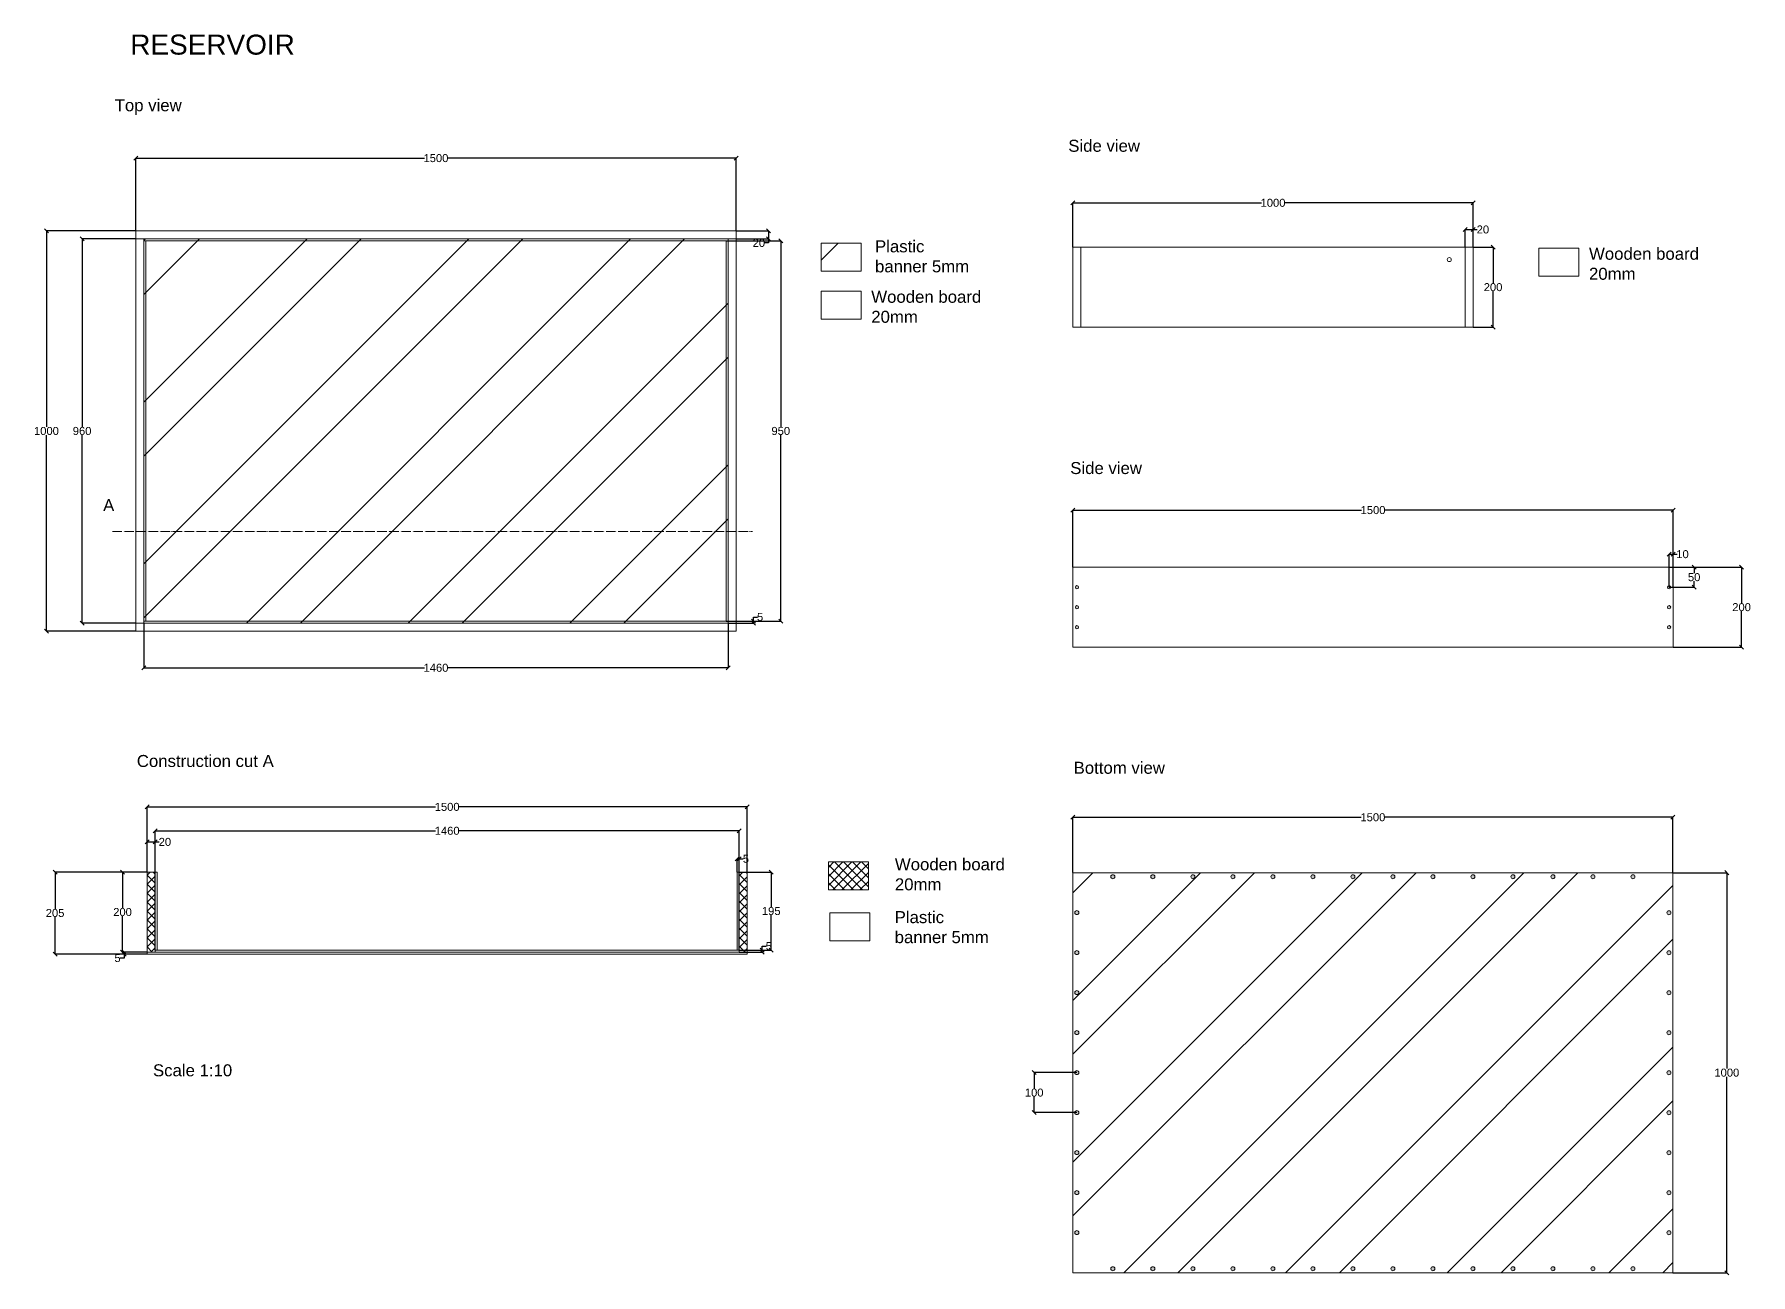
# Model space of a CAD drawing. Header units: millimetres. Extents: x 8463 to 26246, y -5870 to -2063.
# Drawn here: x 8463 to 12753, y -5163 to -2063 of the extents above; entities that cross this region are included whole.
import ezdxf

# ---------------------------------------------------------------- set-up
doc = ezdxf.new("R2010")
doc.units = ezdxf.units.MM
doc.linetypes.add('ACAD_ISO04W100', pattern=[30, 24, -3, 0, -3])
for name, color, linetype in [('koty', 7, 'Continuous'), ('Plywood', 7, 'Continuous'), ('řez', 7, 'ACAD_ISO04W100')]:
    doc.layers.add(name, color=color, linetype=linetype)
doc.styles.add('Annotative', font='arial.ttf')
doc.styles.add('Hydroponie', font='arial.ttf', dxfattribs={"height": 30})
doc.dimstyles.new('hydroponie', dxfattribs={"dimtxt": 20, "dimasz": 10, "dimexe": 0.18, "dimexo": 0.0625, "dimgap": 0.09, "dimtad": 0, "dimtih": 1, "dimtoh": 1, "dimdec": 0, "dimzin": 0, "dimdsep": 46, "dimtxsty": 'Annotative', "dimblk": 'OBLIQUE', "dimcen": 0.09, "dimadec": 0, "dimazin": 0, "dimtfac": 1, "dimtdec": 0, "dimtofl": 0, "dimtmove": 0, "dimatfit": 3, "dimfxl": 1, "dimtolj": 1, "dimtzin": 0, "dimarcsym": 0})

# ---------------------------------------------------------------- blocks, each defined once
blk = doc.blocks.new('_Oblique')
at = {"color": 0, "linetype": 'ByBlock', "lineweight": -2}
blk.add_line((-0.5, -0.5), (0.5, 0.5), dxfattribs=at)
blk = doc.blocks.new('*D4')
at = {"layer": 'Defpoints', "color": 0, "lineweight": 20, "transparency": 16777216}
for p in [(8716.5, -2554.4), (8492.9, -3554.4), (8716.5, -3554.4)]:
    blk.add_point(p, dxfattribs=at)
at = {"layer": 'Plywood', "color": 0, "lineweight": -2, "transparency": 16777216}
for p, q in [((8716.5, -2554.4), (8492.7, -2554.4)), ((8492.9, -2554.4), (8492.9, -3044.1)), ((8492.9, -3554.4), (8492.9, -3064.7)), ((8716.5, -3554.4), (8492.7, -3554.4))]:
    blk.add_line(p, q, dxfattribs=at)
at = {"layer": 'Plywood', "color": 0, "lineweight": -2, "transparency": 16777216, "xscale": 10, "yscale": 10, "zscale": 10}
for p, rotation in [((8492.9, -2554.4), 90), ((8492.9, -3554.4), 270)]:
    blk.add_blockref('_Oblique', p, dxfattribs=dict(at, rotation=rotation))
at = {"layer": 'Plywood', "color": 0, "lineweight": 20, "transparency": 16777216, "insert": (8492.9, -3054.4), "char_height": 20, "attachment_point": 5, "style": 'Annotative'}
blk.add_mtext('\\A1;1000', dxfattribs=at)
blk = doc.blocks.new('*D5')
at = {"layer": 'Defpoints', "color": 0, "lineweight": 20, "transparency": 16777216}
for p in [(8716.5, -2574.4), (8582, -3534.4), (8716.5, -3534.4)]:
    blk.add_point(p, dxfattribs=at)
at = {"layer": 'Plywood', "color": 0, "lineweight": -2, "transparency": 16777216}
for p, q in [((8716.5, -2574.4), (8581.8, -2574.4)), ((8582, -2574.4), (8582, -3044.1)), ((8582, -3534.4), (8582, -3064.7)), ((8716.5, -3534.4), (8581.8, -3534.4))]:
    blk.add_line(p, q, dxfattribs=at)
at = {"layer": 'Plywood', "color": 0, "lineweight": -2, "transparency": 16777216, "xscale": 10, "yscale": 10, "zscale": 10}
for p, rotation in [((8582, -2574.4), 90), ((8582, -3534.4), 270)]:
    blk.add_blockref('_Oblique', p, dxfattribs=dict(at, rotation=rotation))
at = {"layer": 'Plywood', "color": 0, "lineweight": 20, "transparency": 16777216, "insert": (8582, -3054.4), "char_height": 20, "attachment_point": 5, "style": 'Annotative'}
blk.add_mtext('\\A1;960', dxfattribs=at)
blk = doc.blocks.new('*D6')
at = {"layer": 'Defpoints', "color": 0, "lineweight": 20, "transparency": 16777216}
for p in [(10216.5, -2372.3), (8716.5, -2554.4), (10216.5, -2554.4)]:
    blk.add_point(p, dxfattribs=at)
at = {"layer": 'Plywood', "color": 0, "lineweight": -2, "transparency": 16777216}
for p, q in [((8716.5, -2554.3), (8716.5, -2372.1)), ((8716.5, -2372.3), (9437.5, -2372.3)), ((10216.5, -2372.3), (9495.5, -2372.3)), ((10216.5, -2554.3), (10216.5, -2372.1))]:
    blk.add_line(p, q, dxfattribs=at)
at = {"layer": 'Plywood', "color": 0, "lineweight": -2, "transparency": 16777216, "xscale": 10, "yscale": 10, "zscale": 10, "rotation": 180}
blk.add_blockref('_Oblique', (8716.5, -2372.3), dxfattribs=at)
at = {"layer": 'Plywood', "color": 0, "lineweight": -2, "transparency": 16777216, "xscale": 10, "yscale": 10, "zscale": 10}
blk.add_blockref('_Oblique', (10216.5, -2372.3), dxfattribs=at)
at = {"layer": 'Plywood', "color": 0, "lineweight": 20, "transparency": 16777216, "insert": (9466.5, -2372.3), "char_height": 20, "attachment_point": 5, "style": 'Annotative'}
blk.add_mtext('\\A1;1500', dxfattribs=at)
blk = doc.blocks.new('*D7')
at = {"layer": 'Defpoints', "color": 0, "lineweight": 20, "transparency": 16777216}
for p in [(10216.5, -2554.3), (10216.5, -2574.4), (10298.1, -2574.4)]:
    blk.add_point(p, dxfattribs=at)
at = {"layer": 'Plywood', "color": 0, "lineweight": -2, "transparency": 16777216}
for p, q in [((10216.6, -2554.3), (10298.3, -2554.3)), ((10298.1, -2554.3), (10298.1, -2574.4)), ((10216.6, -2574.4), (10298.3, -2574.4)), ((10298.1, -2584.4), (10288.1, -2584.4)), ((10298.1, -2574.4), (10298.1, -2584.4))]:
    blk.add_line(p, q, dxfattribs=at)
at = {"layer": 'Plywood', "color": 0, "lineweight": -2, "transparency": 16777216, "xscale": 10, "yscale": 10, "zscale": 10}
for p, rotation in [((10298.1, -2554.3), 90), ((10298.1, -2574.4), 270)]:
    blk.add_blockref('_Oblique', p, dxfattribs=dict(at, rotation=rotation))
at = {"layer": 'Plywood', "color": 0, "lineweight": 20, "transparency": 16777216, "insert": (10273.6, -2584.4), "char_height": 20, "attachment_point": 5, "style": 'Annotative'}
blk.add_mtext('\\A1;20', dxfattribs=at)
blk = doc.blocks.new('*D8')
at = {"layer": 'Defpoints', "color": 0, "lineweight": 20, "transparency": 16777216}
for p in [(8736.5, -3534.4), (10196.5, -3534.4), (10196.5, -3646.4)]:
    blk.add_point(p, dxfattribs=at)
at = {"layer": 'Plywood', "color": 0, "lineweight": -2, "transparency": 16777216}
for p, q in [((8736.5, -3534.4), (8736.5, -3646.6)), ((10196.5, -3534.4), (10196.5, -3646.6)), ((8736.5, -3646.4), (9437.5, -3646.4)), ((10196.5, -3646.4), (9495.5, -3646.4))]:
    blk.add_line(p, q, dxfattribs=at)
at = {"layer": 'Plywood', "color": 0, "lineweight": -2, "transparency": 16777216, "xscale": 10, "yscale": 10, "zscale": 10, "rotation": 180}
blk.add_blockref('_Oblique', (8736.5, -3646.4), dxfattribs=at)
at = {"layer": 'Plywood', "color": 0, "lineweight": -2, "transparency": 16777216, "xscale": 10, "yscale": 10, "zscale": 10}
blk.add_blockref('_Oblique', (10196.5, -3646.4), dxfattribs=at)
at = {"layer": 'Plywood', "color": 0, "lineweight": 20, "transparency": 16777216, "insert": (9466.5, -3646.4), "char_height": 20, "attachment_point": 5, "style": 'Annotative'}
blk.add_mtext('\\A1;1460', dxfattribs=at)
blk = doc.blocks.new('*D9')
at = {"layer": 'Defpoints', "color": 0, "lineweight": 20, "transparency": 16777216}
for p in [(10191.5, -2579.4), (10191.5, -3529.4), (10328.4, -3529.4)]:
    blk.add_point(p, dxfattribs=at)
at = {"layer": 'Plywood', "color": 0, "lineweight": -2, "transparency": 16777216}
for p, q in [((10191.6, -2579.4), (10328.5, -2579.4)), ((10328.4, -2579.4), (10328.4, -3044.1)), ((10328.4, -3529.4), (10328.4, -3064.7)), ((10191.6, -3529.4), (10328.5, -3529.4))]:
    blk.add_line(p, q, dxfattribs=at)
at = {"layer": 'Plywood', "color": 0, "lineweight": -2, "transparency": 16777216, "xscale": 10, "yscale": 10, "zscale": 10}
for p, rotation in [((10328.4, -2579.4), 90), ((10328.4, -3529.4), 270)]:
    blk.add_blockref('_Oblique', p, dxfattribs=dict(at, rotation=rotation))
at = {"layer": 'Plywood', "color": 0, "lineweight": 20, "transparency": 16777216, "insert": (10328.4, -3054.4), "char_height": 20, "attachment_point": 5, "style": 'Annotative'}
blk.add_mtext('\\A1;950', dxfattribs=at)
blk = doc.blocks.new('*D10')
at = {"layer": 'Defpoints', "color": 0, "lineweight": 20, "transparency": 16777216}
for p in [(10196.5, -3529.4), (10196.5, -3534.4), (10260.1, -3529.4)]:
    blk.add_point(p, dxfattribs=at)
at = {"layer": 'Plywood', "color": 0, "lineweight": -2, "transparency": 16777216}
for p, q in [((10196.6, -3529.4), (10260.2, -3529.4)), ((10196.6, -3534.4), (10260.2, -3534.4)), ((10260.1, -3529.4), (10260.1, -3519.4)), ((10260.1, -3519.4), (10270.1, -3519.4)), ((10260.1, -3534.4), (10260.1, -3529.4))]:
    blk.add_line(p, q, dxfattribs=at)
at = {"layer": 'Plywood', "color": 0, "lineweight": -2, "transparency": 16777216, "xscale": 10, "yscale": 10, "zscale": 10}
for p, rotation in [((10260.1, -3529.4), 90), ((10260.1, -3534.4), 270)]:
    blk.add_blockref('_Oblique', p, dxfattribs=dict(at, rotation=rotation))
at = {"layer": 'Plywood', "color": 0, "lineweight": 20, "transparency": 16777216, "insert": (10276.8, -3519.4), "char_height": 20, "attachment_point": 5, "style": 'Annotative'}
blk.add_mtext('\\A1;5', dxfattribs=at)
blk = doc.blocks.new('*D11')
at = {"layer": 'Defpoints', "color": 0, "lineweight": 15, "transparency": 16777216}
for p in [(12558.8, -3252.2), (11058.8, -3394.9), (12558.8, -3394.9)]:
    blk.add_point(p, dxfattribs=at)
at = {"layer": 'koty', "color": 0, "lineweight": -2, "transparency": 16777216}
for p, q in [((11058.8, -3394.9), (11058.8, -3252.1)), ((11058.8, -3252.2), (11779.8, -3252.2)), ((12558.8, -3252.2), (11837.8, -3252.2)), ((12558.8, -3394.9), (12558.8, -3252.1))]:
    blk.add_line(p, q, dxfattribs=at)
at = {"layer": 'koty', "color": 0, "lineweight": -2, "transparency": 16777216, "xscale": 10, "yscale": 10, "zscale": 10, "rotation": 180}
blk.add_blockref('_Oblique', (11058.8, -3252.2), dxfattribs=at)
at = {"layer": 'koty', "color": 0, "lineweight": -2, "transparency": 16777216, "xscale": 10, "yscale": 10, "zscale": 10}
blk.add_blockref('_Oblique', (12558.8, -3252.2), dxfattribs=at)
at = {"layer": 'koty', "color": 0, "lineweight": 20, "transparency": 16777216, "insert": (11808.8, -3252.2), "char_height": 20, "attachment_point": 5, "style": 'Annotative'}
blk.add_mtext('\\A1;1500', dxfattribs=at)
blk = doc.blocks.new('*D12')
at = {"layer": 'Defpoints', "color": 0, "lineweight": 15, "transparency": 16777216}
for p in [(12558.8, -3394.9), (12730, -3394.9), (12558.8, -3594.9)]:
    blk.add_point(p, dxfattribs=at)
at = {"layer": 'koty', "color": 0, "lineweight": -2, "transparency": 16777216}
for p, q in [((12558.9, -3394.9), (12730.2, -3394.9)), ((12730, -3394.9), (12730, -3484.6)), ((12730, -3594.9), (12730, -3505.2)), ((12558.9, -3594.9), (12730.2, -3594.9))]:
    blk.add_line(p, q, dxfattribs=at)
at = {"layer": 'koty', "color": 0, "lineweight": -2, "transparency": 16777216, "xscale": 10, "yscale": 10, "zscale": 10}
for p, rotation in [((12730, -3394.9), 90), ((12730, -3594.9), 270)]:
    blk.add_blockref('_Oblique', p, dxfattribs=dict(at, rotation=rotation))
at = {"layer": 'koty', "color": 0, "lineweight": 20, "transparency": 16777216, "insert": (12730, -3494.9), "char_height": 20, "attachment_point": 5, "style": 'Annotative'}
blk.add_mtext('\\A1;200', dxfattribs=at)
blk = doc.blocks.new('*D13')
at = {"layer": 'Defpoints', "color": 0, "lineweight": 15, "transparency": 16777216}
for p in [(12548.8, -3394.9), (12611.4, -3394.9), (12548.8, -3444.9)]:
    blk.add_point(p, dxfattribs=at)
at = {"layer": 'koty', "color": 0, "lineweight": -2, "transparency": 16777216}
for p, q in [((12548.9, -3394.9), (12611.6, -3394.9)), ((12611.4, -3394.9), (12611.4, -3409.6)), ((12611.4, -3444.9), (12611.4, -3430.2)), ((12548.9, -3444.9), (12611.6, -3444.9))]:
    blk.add_line(p, q, dxfattribs=at)
at = {"layer": 'koty', "color": 0, "lineweight": -2, "transparency": 16777216, "xscale": 10, "yscale": 10, "zscale": 10}
for p, rotation in [((12611.4, -3394.9), 90), ((12611.4, -3444.9), 270)]:
    blk.add_blockref('_Oblique', p, dxfattribs=dict(at, rotation=rotation))
at = {"layer": 'koty', "color": 0, "lineweight": 20, "transparency": 16777216, "insert": (12611.4, -3419.9), "char_height": 20, "attachment_point": 5, "style": 'Annotative'}
blk.add_mtext('\\A1;50', dxfattribs=at)
blk = doc.blocks.new('*D14')
at = {"layer": 'Defpoints', "color": 0, "lineweight": 20, "transparency": 16777216}
for p in [(12058.8, -2484), (11058.8, -2594.9), (12058.8, -2594.9)]:
    blk.add_point(p, dxfattribs=at)
at = {"layer": 'Plywood', "color": 0, "lineweight": -2, "transparency": 16777216}
for p, q in [((11058.8, -2594.8), (11058.8, -2483.8)), ((11058.8, -2484), (11529.8, -2484)), ((12058.8, -2484), (11587.8, -2484)), ((12058.8, -2594.8), (12058.8, -2483.8))]:
    blk.add_line(p, q, dxfattribs=at)
at = {"layer": 'Plywood', "color": 0, "lineweight": -2, "transparency": 16777216, "xscale": 10, "yscale": 10, "zscale": 10, "rotation": 180}
blk.add_blockref('_Oblique', (11058.8, -2484), dxfattribs=at)
at = {"layer": 'Plywood', "color": 0, "lineweight": -2, "transparency": 16777216, "xscale": 10, "yscale": 10, "zscale": 10}
blk.add_blockref('_Oblique', (12058.8, -2484), dxfattribs=at)
at = {"layer": 'Plywood', "color": 0, "lineweight": 20, "transparency": 16777216, "insert": (11558.8, -2484), "char_height": 20, "attachment_point": 5, "style": 'Annotative'}
blk.add_mtext('\\A1;1000', dxfattribs=at)
blk = doc.blocks.new('*D15')
at = {"layer": 'Defpoints', "color": 0, "lineweight": 20, "transparency": 16777216}
for p in [(12058.8, -2550.7), (12038.8, -2594.9), (12058.8, -2594.9)]:
    blk.add_point(p, dxfattribs=at)
at = {"layer": 'Plywood', "color": 0, "lineweight": -2, "transparency": 16777216}
for p, q in [((12038.8, -2594.8), (12038.8, -2550.5)), ((12038.8, -2550.7), (12058.8, -2550.7)), ((12058.8, -2594.8), (12058.8, -2550.5)), ((12058.8, -2550.7), (12068.8, -2550.7))]:
    blk.add_line(p, q, dxfattribs=at)
at = {"layer": 'Plywood', "color": 0, "lineweight": -2, "transparency": 16777216, "xscale": 10, "yscale": 10, "zscale": 10, "rotation": 180}
blk.add_blockref('_Oblique', (12038.8, -2550.7), dxfattribs=at)
at = {"layer": 'Plywood', "color": 0, "lineweight": -2, "transparency": 16777216, "xscale": 10, "yscale": 10, "zscale": 10}
blk.add_blockref('_Oblique', (12058.8, -2550.7), dxfattribs=at)
at = {"layer": 'Plywood', "color": 0, "lineweight": 20, "transparency": 16777216, "insert": (12083.4, -2550.7), "char_height": 20, "attachment_point": 5, "style": 'Annotative'}
blk.add_mtext('\\A1;20', dxfattribs=at)
blk = doc.blocks.new('*D16')
at = {"layer": 'Defpoints', "color": 0, "lineweight": 20, "transparency": 16777216}
for p in [(8764.5, -4081.7), (8744.5, -4157), (8764.5, -4157)]:
    blk.add_point(p, dxfattribs=at)
at = {"layer": 'koty', "color": 0, "lineweight": -2, "transparency": 16777216}
for p, q in [((8744.5, -4157), (8744.5, -4081.5)), ((8744.5, -4081.7), (8764.5, -4081.7)), ((8764.5, -4157), (8764.5, -4081.5)), ((8764.5, -4081.7), (8774.5, -4081.7))]:
    blk.add_line(p, q, dxfattribs=at)
at = {"layer": 'koty', "color": 0, "lineweight": -2, "transparency": 16777216, "xscale": 10, "yscale": 10, "zscale": 10, "rotation": 180}
blk.add_blockref('_Oblique', (8744.5, -4081.7), dxfattribs=at)
at = {"layer": 'koty', "color": 0, "lineweight": -2, "transparency": 16777216, "xscale": 10, "yscale": 10, "zscale": 10}
blk.add_blockref('_Oblique', (8764.5, -4081.7), dxfattribs=at)
at = {"layer": 'koty', "color": 0, "lineweight": 20, "transparency": 16777216, "insert": (8789, -4081.7), "char_height": 20, "attachment_point": 5, "style": 'Annotative'}
blk.add_mtext('\\A1;20', dxfattribs=at)
blk = doc.blocks.new('*D17')
at = {"layer": 'Defpoints', "color": 0, "lineweight": 20, "transparency": 16777216}
for p in [(8744.5, -4157), (8683.1, -4357), (8744.5, -4357)]:
    blk.add_point(p, dxfattribs=at)
at = {"layer": 'koty', "color": 0, "lineweight": -2, "transparency": 16777216}
for p, q in [((8744.4, -4157), (8682.9, -4157)), ((8683.1, -4157), (8683.1, -4246.7)), ((8683.1, -4357), (8683.1, -4267.3)), ((8744.4, -4357), (8682.9, -4357))]:
    blk.add_line(p, q, dxfattribs=at)
at = {"layer": 'koty', "color": 0, "lineweight": -2, "transparency": 16777216, "xscale": 10, "yscale": 10, "zscale": 10}
for p, rotation in [((8683.1, -4157), 90), ((8683.1, -4357), 270)]:
    blk.add_blockref('_Oblique', p, dxfattribs=dict(at, rotation=rotation))
at = {"layer": 'koty', "color": 0, "lineweight": 20, "transparency": 16777216, "insert": (8683.1, -4257), "char_height": 20, "attachment_point": 5, "style": 'Annotative'}
blk.add_mtext('\\A1;200', dxfattribs=at)
blk = doc.blocks.new('*D18')
at = {"layer": 'Defpoints', "color": 0, "lineweight": 20, "transparency": 16777216}
for p in [(8687.4, -4362), (8744.5, -4357), (8744.5, -4362)]:
    blk.add_point(p, dxfattribs=at)
at = {"layer": 'koty', "color": 0, "lineweight": -2, "transparency": 16777216}
for p, q in [((8687.4, -4372), (8677.4, -4372)), ((8744.4, -4357), (8687.2, -4357)), ((8744.4, -4362), (8687.2, -4362)), ((8687.4, -4357), (8687.4, -4362)), ((8687.4, -4362), (8687.4, -4372))]:
    blk.add_line(p, q, dxfattribs=at)
at = {"layer": 'koty', "color": 0, "lineweight": -2, "transparency": 16777216, "xscale": 10, "yscale": 10, "zscale": 10}
for p, rotation in [((8687.4, -4357), 90), ((8687.4, -4362), 270)]:
    blk.add_blockref('_Oblique', p, dxfattribs=dict(at, rotation=rotation))
at = {"layer": 'koty', "color": 0, "lineweight": 20, "transparency": 16777216, "insert": (8670.6, -4372), "char_height": 20, "attachment_point": 5, "style": 'Annotative'}
blk.add_mtext('\\A1;5', dxfattribs=at)
blk = doc.blocks.new('*D19')
at = {"layer": 'Defpoints', "color": 0, "lineweight": 20, "transparency": 16777216}
for p in [(8744.5, -4157), (8514.5, -4361.9), (8744.4, -4362)]:
    blk.add_point(p, dxfattribs=at)
at = {"layer": 'koty', "color": 0, "lineweight": -2, "transparency": 16777216}
for p, q in [((8744.4, -4157), (8514.3, -4156.9)), ((8514.5, -4156.9), (8514.5, -4249.1)), ((8514.5, -4361.9), (8514.5, -4269.7)), ((8744.4, -4362), (8514.3, -4361.9))]:
    blk.add_line(p, q, dxfattribs=at)
at = {"layer": 'koty', "color": 0, "lineweight": -2, "transparency": 16777216, "xscale": 10, "yscale": 10, "zscale": 10}
for p, rotation in [((8514.5, -4156.9), 89.98253709913473), ((8514.5, -4361.9), 269.9825370991348)]:
    blk.add_blockref('_Oblique', p, dxfattribs=dict(at, rotation=rotation))
at = {"layer": 'koty', "color": 0, "lineweight": 20, "transparency": 16777216, "insert": (8514.5, -4259.4), "char_height": 20, "attachment_point": 5, "style": 'Annotative'}
blk.add_mtext('\\A1;205', dxfattribs=at)
blk = doc.blocks.new('*D20')
at = {"layer": 'Defpoints', "color": 0, "lineweight": 20, "transparency": 16777216}
for p in [(10219.5, -4157), (10224.5, -4123.8), (10224.5, -4157)]:
    blk.add_point(p, dxfattribs=at)
at = {"layer": 'koty', "color": 0, "lineweight": -2, "transparency": 16777216}
for p, q in [((10219.5, -4157), (10219.5, -4123.6)), ((10219.5, -4123.8), (10224.5, -4123.8)), ((10224.5, -4157), (10224.5, -4123.6)), ((10224.5, -4123.8), (10234.5, -4123.8))]:
    blk.add_line(p, q, dxfattribs=at)
at = {"layer": 'koty', "color": 0, "lineweight": -2, "transparency": 16777216, "xscale": 10, "yscale": 10, "zscale": 10, "rotation": 180}
blk.add_blockref('_Oblique', (10219.5, -4123.8), dxfattribs=at)
at = {"layer": 'koty', "color": 0, "lineweight": -2, "transparency": 16777216, "xscale": 10, "yscale": 10, "zscale": 10}
blk.add_blockref('_Oblique', (10224.5, -4123.8), dxfattribs=at)
at = {"layer": 'koty', "color": 0, "lineweight": 20, "transparency": 16777216, "insert": (10241.2, -4123.8), "char_height": 20, "attachment_point": 5, "style": 'Annotative'}
blk.add_mtext('\\A1;5', dxfattribs=at)
blk = doc.blocks.new('*D21')
at = {"layer": 'Defpoints', "color": 0, "lineweight": 20, "transparency": 16777216}
for p in [(10224.5, -4157), (10224.5, -4352), (10304.6, -4352)]:
    blk.add_point(p, dxfattribs=at)
at = {"layer": 'koty', "color": 0, "lineweight": -2, "transparency": 16777216}
for p, q in [((10224.6, -4157), (10304.8, -4157)), ((10304.6, -4157), (10304.6, -4244.2)), ((10304.6, -4352), (10304.6, -4264.8)), ((10224.6, -4352), (10304.8, -4352))]:
    blk.add_line(p, q, dxfattribs=at)
at = {"layer": 'koty', "color": 0, "lineweight": -2, "transparency": 16777216, "xscale": 10, "yscale": 10, "zscale": 10}
for p, rotation in [((10304.6, -4157), 90), ((10304.6, -4352), 270)]:
    blk.add_blockref('_Oblique', p, dxfattribs=dict(at, rotation=rotation))
at = {"layer": 'koty', "color": 0, "lineweight": 20, "transparency": 16777216, "insert": (10304.6, -4254.5), "char_height": 20, "attachment_point": 5, "style": 'Annotative'}
blk.add_mtext('\\A1;195', dxfattribs=at)
blk = doc.blocks.new('*D22')
at = {"layer": 'Defpoints', "color": 0, "lineweight": 20, "transparency": 16777216}
for p in [(10224.5, -4352), (10224.5, -4357), (10281.8, -4352)]:
    blk.add_point(p, dxfattribs=at)
at = {"layer": 'koty', "color": 0, "lineweight": -2, "transparency": 16777216}
for p, q in [((10224.6, -4352), (10282, -4352)), ((10224.6, -4357), (10282, -4357)), ((10281.8, -4352), (10281.8, -4342)), ((10281.8, -4342), (10291.8, -4342)), ((10281.8, -4357), (10281.8, -4352))]:
    blk.add_line(p, q, dxfattribs=at)
at = {"layer": 'koty', "color": 0, "lineweight": -2, "transparency": 16777216, "xscale": 10, "yscale": 10, "zscale": 10}
for p, rotation in [((10281.8, -4352), 90), ((10281.8, -4357), 270)]:
    blk.add_blockref('_Oblique', p, dxfattribs=dict(at, rotation=rotation))
at = {"layer": 'koty', "color": 0, "lineweight": 20, "transparency": 16777216, "insert": (10298.5, -4342), "char_height": 20, "attachment_point": 5, "style": 'Annotative'}
blk.add_mtext('\\A1;5', dxfattribs=at)
blk = doc.blocks.new('*D23')
at = {"layer": 'Defpoints', "color": 0, "lineweight": 20, "transparency": 16777216}
for p in [(8744.4, -3994.1), (8744.4, -4157), (10244.5, -4157)]:
    blk.add_point(p, dxfattribs=at)
at = {"layer": 'koty', "color": 0, "lineweight": -2, "transparency": 16777216}
for p, q in [((8744.4, -4156.9), (8744.4, -3993.9)), ((8744.4, -3994.1), (9465.5, -3994.1)), ((10244.5, -3994.2), (9523.5, -3994.1)), ((10244.5, -4157), (10244.5, -3994))]:
    blk.add_line(p, q, dxfattribs=at)
at = {"layer": 'koty', "color": 0, "lineweight": -2, "transparency": 16777216, "xscale": 10, "yscale": 10, "zscale": 10}
for p, rotation in [((8744.4, -3994.1), 179.9976120477321), ((10244.5, -3994.2), 359.9976120477322)]:
    blk.add_blockref('_Oblique', p, dxfattribs=dict(at, rotation=rotation))
at = {"layer": 'koty', "color": 0, "lineweight": 20, "transparency": 16777216, "insert": (9494.5, -3994.1), "char_height": 20, "attachment_point": 5, "style": 'Annotative'}
blk.add_mtext('\\A1;1500', dxfattribs=at)
blk = doc.blocks.new('*D24')
at = {"layer": 'Defpoints', "color": 0, "lineweight": 15, "transparency": 16777216}
for p in [(12558.8, -3362.4), (12548.9, -3444.9), (12558.8, -3444.9)]:
    blk.add_point(p, dxfattribs=at)
at = {"layer": 'koty', "color": 0, "lineweight": -2, "transparency": 16777216}
for p, q in [((12548.9, -3444.9), (12548.9, -3362.2)), ((12548.9, -3362.4), (12558.8, -3362.4)), ((12558.8, -3444.9), (12558.8, -3362.2)), ((12558.8, -3362.4), (12568.8, -3362.4))]:
    blk.add_line(p, q, dxfattribs=at)
at = {"layer": 'koty', "color": 0, "lineweight": -2, "transparency": 16777216, "xscale": 10, "yscale": 10, "zscale": 10, "rotation": 180}
blk.add_blockref('_Oblique', (12548.9, -3362.4), dxfattribs=at)
at = {"layer": 'koty', "color": 0, "lineweight": -2, "transparency": 16777216, "xscale": 10, "yscale": 10, "zscale": 10}
blk.add_blockref('_Oblique', (12558.8, -3362.4), dxfattribs=at)
at = {"layer": 'koty', "color": 0, "lineweight": 20, "transparency": 16777216, "insert": (12582.3, -3362.4), "char_height": 20, "attachment_point": 5, "style": 'Annotative'}
blk.add_mtext('\\A1;10', dxfattribs=at)
blk = doc.blocks.new('*D25')
at = {"layer": 'Defpoints', "color": 0, "lineweight": 20, "transparency": 16777216}
for p in [(12058.8, -2594.9), (12058.8, -2794.9), (12108.8, -2794.9)]:
    blk.add_point(p, dxfattribs=at)
at = {"layer": 'koty', "color": 0, "lineweight": -2, "transparency": 16777216}
for p, q in [((12058.9, -2594.9), (12109, -2594.9)), ((12108.8, -2594.9), (12108.8, -2684.6)), ((12108.8, -2794.9), (12108.8, -2705.2)), ((12058.9, -2794.9), (12109, -2794.9))]:
    blk.add_line(p, q, dxfattribs=at)
at = {"layer": 'koty', "color": 0, "lineweight": -2, "transparency": 16777216, "xscale": 10, "yscale": 10, "zscale": 10}
for p, rotation in [((12108.8, -2594.9), 90), ((12108.8, -2794.9), 270)]:
    blk.add_blockref('_Oblique', p, dxfattribs=dict(at, rotation=rotation))
at = {"layer": 'koty', "color": 0, "lineweight": 20, "transparency": 16777216, "insert": (12108.8, -2694.9), "char_height": 20, "attachment_point": 5, "style": 'Annotative'}
blk.add_mtext('\\A1;200', dxfattribs=at)
blk = doc.blocks.new('*D26')
at = {"layer": 'Defpoints', "color": 0, "lineweight": 20, "transparency": 16777216}
for p in [(8764.5, -4053.9), (8764.5, -4352), (10224.6, -4352)]:
    blk.add_point(p, dxfattribs=at)
at = {"layer": 'koty', "color": 0, "lineweight": -2, "transparency": 16777216}
for p, q in [((8764.5, -4352), (8764.5, -4053.7)), ((8764.5, -4053.9), (9465.5, -4053.9)), ((10224.6, -4053.9), (9523.5, -4053.9)), ((10224.6, -4352), (10224.6, -4053.7))]:
    blk.add_line(p, q, dxfattribs=at)
at = {"layer": 'koty', "color": 0, "lineweight": -2, "transparency": 16777216, "xscale": 10, "yscale": 10, "zscale": 10, "rotation": 180}
blk.add_blockref('_Oblique', (8764.5, -4053.9), dxfattribs=at)
at = {"layer": 'koty', "color": 0, "lineweight": -2, "transparency": 16777216, "xscale": 10, "yscale": 10, "zscale": 10}
blk.add_blockref('_Oblique', (10224.6, -4053.9), dxfattribs=at)
at = {"layer": 'koty', "color": 0, "lineweight": 20, "transparency": 16777216, "insert": (9494.5, -4053.9), "char_height": 20, "attachment_point": 5, "style": 'Annotative'}
blk.add_mtext('\\A1;1460', dxfattribs=at)
blk = doc.blocks.new('*D27')
at = {"layer": 'Defpoints', "color": 0, "lineweight": 20, "transparency": 16777216}
for p in [(12558.4, -4020.1), (11058.4, -4158.5), (12558.4, -4158.5)]:
    blk.add_point(p, dxfattribs=at)
at = {"layer": 'koty', "color": 0, "lineweight": -2, "transparency": 16777216}
for p, q in [((11058.4, -4158.4), (11058.4, -4019.9)), ((11058.4, -4020.1), (11779.4, -4020.1)), ((12558.4, -4020.1), (11837.4, -4020.1)), ((12558.4, -4158.4), (12558.4, -4019.9))]:
    blk.add_line(p, q, dxfattribs=at)
at = {"layer": 'koty', "color": 0, "lineweight": -2, "transparency": 16777216, "xscale": 10, "yscale": 10, "zscale": 10, "rotation": 180}
blk.add_blockref('_Oblique', (11058.4, -4020.1), dxfattribs=at)
at = {"layer": 'koty', "color": 0, "lineweight": -2, "transparency": 16777216, "xscale": 10, "yscale": 10, "zscale": 10}
blk.add_blockref('_Oblique', (12558.4, -4020.1), dxfattribs=at)
at = {"layer": 'koty', "color": 0, "lineweight": 20, "transparency": 16777216, "insert": (11808.4, -4020.1), "char_height": 20, "attachment_point": 5, "style": 'Annotative'}
blk.add_mtext('\\A1;1500', dxfattribs=at)
blk = doc.blocks.new('*D28')
at = {"layer": 'Defpoints', "color": 0, "lineweight": 20, "transparency": 16777216}
for p in [(12558.4, -4158.5), (12693.1, -4158.5), (12558.4, -5158.5)]:
    blk.add_point(p, dxfattribs=at)
at = {"layer": 'koty', "color": 0, "lineweight": -2, "transparency": 16777216}
for p, q in [((12558.4, -4158.5), (12693.3, -4158.5)), ((12693.1, -4158.5), (12693.1, -4648.2)), ((12693.1, -5158.5), (12693.1, -4668.8)), ((12558.4, -5158.5), (12693.3, -5158.5))]:
    blk.add_line(p, q, dxfattribs=at)
at = {"layer": 'koty', "color": 0, "lineweight": -2, "transparency": 16777216, "xscale": 10, "yscale": 10, "zscale": 10}
for p, rotation in [((12693.1, -4158.5), 90), ((12693.1, -5158.5), 270)]:
    blk.add_blockref('_Oblique', p, dxfattribs=dict(at, rotation=rotation))
at = {"layer": 'koty', "color": 0, "lineweight": 20, "transparency": 16777216, "insert": (12693.1, -4658.5), "char_height": 20, "attachment_point": 5, "style": 'Annotative'}
blk.add_mtext('\\A1;1000', dxfattribs=at)
blk = doc.blocks.new('*D29')
at = {"color": 0, "lineweight": -2, "transparency": 16777216}
for p, q in [((11068.3, -4658.4), (10961.6, -4658.4)), ((10961.8, -4658.4), (10961.8, -4698.1)), ((10961.8, -4758.4), (10961.8, -4718.7)), ((11068.3, -4758.4), (10961.6, -4758.4))]:
    blk.add_line(p, q, dxfattribs=at)
at = {"layer": 'Defpoints', "color": 0, "lineweight": 20, "transparency": 16777216}
for p in [(11068.4, -4658.4), (10961.8, -4758.4), (11068.4, -4758.4)]:
    blk.add_point(p, dxfattribs=at)
at = {"color": 0, "lineweight": -2, "transparency": 16777216, "xscale": 10, "yscale": 10, "zscale": 10}
for p, rotation in [((10961.8, -4658.4), 90), ((10961.8, -4758.4), 270)]:
    blk.add_blockref('_Oblique', p, dxfattribs=dict(at, rotation=rotation))
at = {"color": 0, "lineweight": 20, "transparency": 16777216, "insert": (10961.8, -4708.4), "char_height": 20, "attachment_point": 5, "style": 'Annotative'}
blk.add_mtext('\\A1;100', dxfattribs=at)

msp = doc.modelspace()

# ---------------------------------------------------------------- hatches: boundary and pattern name
at = {"lineweight": 20}
h = msp.add_hatch(dxfattribs=at)
h.set_pattern_fill('ANSI32', color=256, scale=30)
h.set_pattern_definition([(45, (-84, 194.68), (-202.056, 202.056), []), (45, (50.7, 194.68), (-202.056, 202.056), [])])
h.paths.add_polyline_path([(10529.6, -2654.8), (10529.6, -2584.8), (10429.6, -2584.8), (10429.6, -2654.8)])
h = msp.add_hatch(color=256, dxfattribs=at)
h.dxf.hatch_style = 1
h.paths.add_polyline_path([(11153.4, -4168.5, 1), (11163.4, -4168.5, 1)])
h.paths.add_polyline_path([(11263.4, -4168.5, 1), (11253.4, -4168.5, 1)])
h.paths.add_polyline_path([(11363.4, -4168.5, 1), (11353.4, -4168.5, 1)])
h.paths.add_polyline_path([(11463.4, -4168.5, 1), (11453.4, -4168.5, 1)])
h.paths.add_polyline_path([(11563.4, -4168.5, 1), (11553.4, -4168.5, 1)])
h.paths.add_polyline_path([(11663.4, -4168.5, 1), (11653.4, -4168.5, 1)])
h.paths.add_polyline_path([(11763.4, -4168.5, 1), (11753.4, -4168.5, 1)])
h.paths.add_polyline_path([(11853.4, -4168.5, 1), (11863.4, -4168.5, 1)])
h.paths.add_polyline_path([(11953.4, -4168.5, 1), (11963.4, -4168.5, 1)])
h.paths.add_polyline_path([(12063.4, -4168.5, 1), (12053.4, -4168.5, 1)])
h.paths.add_polyline_path([(12163.4, -4168.5, 1), (12153.4, -4168.5, 1)])
h.paths.add_polyline_path([(12253.4, -4168.5, 1), (12263.4, -4168.5, 1)])
h.paths.add_polyline_path([(12363.4, -4168.5, 1), (12353.4, -4168.5, 1)])
h.paths.add_polyline_path([(12453.4, -4168.5, 1), (12463.4, -4168.5, 1)])
h.paths.add_polyline_path([(11353.4, -5148.5, 1), (11363.4, -5148.5, 1)])
h.paths.add_polyline_path([(11453.4, -5148.5, 1), (11463.4, -5148.5, 1)])
h.paths.add_polyline_path([(11553.4, -5148.5, 1), (11563.4, -5148.5, 1)])
h.paths.add_polyline_path([(11653.4, -5148.5, 1), (11663.4, -5148.5, 1)])
h.paths.add_polyline_path([(11763.4, -5148.5, 1), (11753.4, -5148.5, 1)])
h.paths.add_polyline_path([(11853.4, -5148.5, 1), (11863.4, -5148.5, 1)])
h.paths.add_polyline_path([(11953.4, -5148.5, 1), (11963.4, -5148.5, 1)])
h.paths.add_polyline_path([(12053.4, -5148.5, 1), (12063.4, -5148.5, 1)])
h.paths.add_polyline_path([(12153.4, -5148.5, 1), (12163.4, -5148.5, 1)])
h.paths.add_polyline_path([(12263.4, -5148.5, 1), (12253.4, -5148.5, 1)])
h.paths.add_polyline_path([(12353.4, -5148.5, 1), (12363.4, -5148.5, 1)])
h.paths.add_polyline_path([(12453.4, -5148.5, 1), (12463.4, -5148.5, 1)])
h = msp.add_hatch(color=256, dxfattribs=at)
h.dxf.hatch_style = 1
h.paths.add_polyline_path([(11063.4, -5058.4, 1), (11073.4, -5058.4, 1)])
h.paths.add_polyline_path([(11063.4, -4958.4, 1), (11073.4, -4958.4, 1)])
h.paths.add_polyline_path([(11073.4, -4858.4, 1), (11063.4, -4858.4, 1)])
h.paths.add_polyline_path([(11063.4, -4758.4, 1), (11073.4, -4758.4, 1)])
h.paths.add_polyline_path([(11063.4, -4658.4, 1), (11073.4, -4658.4, 1)])
h.paths.add_polyline_path([(11063.4, -4558.4, 1), (11073.4, -4558.4, 1)])
h.paths.add_polyline_path([(11063.4, -4458.4, 1), (11073.4, -4458.4, 1)])
h.paths.add_polyline_path([(11063.4, -4358.4, 1), (11073.4, -4358.4, 1)])
h.paths.add_polyline_path([(11073.4, -4258.4, 1), (11063.4, -4258.4, 1)])
h = msp.add_hatch(color=256, dxfattribs=at)
h.dxf.hatch_style = 1
h.paths.add_polyline_path([(12543.4, -4258.5, 1), (12553.4, -4258.5, 1)])
h.paths.add_polyline_path([(12543.4, -4358.5, 1), (12553.4, -4358.5, 1)])
h.paths.add_polyline_path([(12543.4, -4458.5, 1), (12553.4, -4458.5, 1)])
h.paths.add_polyline_path([(12543.4, -4558.5, 1), (12553.4, -4558.5, 1)])
h.paths.add_polyline_path([(12553.4, -4658.5, 1), (12543.4, -4658.5, 1)])
h.paths.add_polyline_path([(12543.4, -4758.5, 1), (12553.4, -4758.5, 1)])
h.paths.add_polyline_path([(12543.4, -4858.5, 1), (12553.4, -4858.5, 1)])
h.paths.add_polyline_path([(12553.4, -4958.5, 1), (12543.4, -4958.5, 1)])
h.paths.add_polyline_path([(12553.4, -5058.5, 1), (12543.4, -5058.5, 1)])
h = msp.add_hatch(color=256, dxfattribs=at)
h.dxf.hatch_style = 1
h.paths.add_polyline_path([(11163.4, -5148.5, 1), (11153.4, -5148.5, 1)])
h.paths.add_polyline_path([(11253.4, -5148.5, 1), (11263.4, -5148.5, 1)])
at = {"layer": 'koty', "lineweight": 20}
h = msp.add_hatch(dxfattribs=at)
h.set_pattern_fill('ANSI32', color=256, scale=30)
h.paths.add_polyline_path([(10196.5, -2579.4), (10191.5, -2579.4), (10191.5, -3529.4), (10196.5, -3529.4)])
h.paths.add_polyline_path([(10196.5, -2574.4), (8736.5, -2574.4), (8736.5, -2579.4), (10196.5, -2579.4)])
h.paths.add_polyline_path([(10196.5, -3529.4), (8736.5, -3529.4), (8736.5, -3534.4), (10196.5, -3534.4)])
h.paths.add_polyline_path([(8741.5, -2579.4), (8736.5, -2579.4), (8736.5, -3529.4), (8741.5, -3529.4)])
h = msp.add_hatch(dxfattribs=at)
h.set_pattern_fill('ANSI32', color=256, scale=30)
h.paths.add_polyline_path([(10191.5, -2579.4), (8741.5, -2579.4), (8741.5, -3529.4), (10191.5, -3529.4)])
h.paths.add_polyline_path([(10585.3, -2650.8), (10485.3, -2650.8), (10485.3, -2725.8), (10585.3, -2725.8)])
h = msp.add_hatch(dxfattribs=at)
h.set_pattern_fill('ANSI37', color=256, scale=5)
h.paths.add_polyline_path([(8744.5, -4357), (8764.5, -4357), (8764.5, -4337), (8764.5, -4157), (8744.5, -4157)])
h.paths.add_polyline_path([(10244.5, -4157), (10224.5, -4157), (10224.5, -4337), (10224.5, -4357), (10244.5, -4357)])
h = msp.add_hatch(dxfattribs=at)
h.set_pattern_fill('ANSI37', color=256, scale=5)
h.paths.add_polyline_path([(10547.3, -4131.6), (10447.3, -4131.6), (10447.3, -4201.6), (10547.3, -4201.6)])
h = msp.add_hatch(dxfattribs=at)
h.set_pattern_fill('ANSI32', color=256, scale=30)
h.set_pattern_definition([(45, (-82.96, 545.22), (-202.056, 202.056), []), (45, (51.75, 545.22), (-202.056, 202.056), [])])
h.paths.add_polyline_path([(11058.4, -4158.5), (11058.4, -5158.5), (12558.4, -5158.5), (12558.4, -4158.5)])
at = {"layer": 'Plywood', "lineweight": 20}
h = msp.add_hatch(color=256, dxfattribs=at)
h.dxf.hatch_style = 1
h.paths.add_polyline_path([(12552.8, -3444.9, 1), (12544.8, -3444.9, 1)])
h.paths.add_polyline_path([(12552.8, -3494.9, 1), (12544.8, -3494.9, 1)])
h.paths.add_polyline_path([(12552.8, -3544.9, 1), (12544.8, -3544.9, 1)])
h.paths.add_polyline_path([(11072.8, -3444.9, -1), (11064.8, -3444.9, -1)])
h.paths.add_polyline_path([(11072.8, -3494.9, 1), (11064.8, -3494.9, 1)])
h.paths.add_polyline_path([(11072.8, -3544.9, -1), (11064.8, -3544.9, -1)])

# ---------------------------------------------------------------- linework, layer by layer
at = {"lineweight": 20}
for p, q in [((10429.6, -2584.8), (10429.6, -2654.8)), ((10529.6, -2584.8), (10429.6, -2584.8)), ((10529.6, -2654.8), (10529.6, -2584.8)), ((10429.6, -2654.8), (10529.6, -2654.8))]:
    msp.add_line(p, q, dxfattribs=at)
for centre in [(11999.4, -2626), (11158.4, -4168.5), (11258.4, -4168.5), (11358.4, -4168.5), (11458.4, -4168.5), (11558.4, -4168.5), (11658.4, -4168.5), (11758.4, -4168.5), (11858.4, -4168.5), (11958.4, -4168.5), (12058.4, -4168.5), (12158.4, -4168.5), (12258.4, -4168.5), (12358.4, -4168.5), (12458.4, -4168.5), (11068.4, -4258.4), (12548.4, -4258.5), (11068.4, -4358.4), (12548.4, -4358.5), (11068.4, -4458.4), (12548.4, -4458.5), (11068.4, -4558.4), (12548.4, -4558.5), (11068.4, -4658.4), (12548.4, -4658.5), (11068.4, -4758.4), (12548.4, -4758.5), (11068.4, -4858.4), (12548.4, -4858.5), (11068.4, -4958.4), (12548.4, -4958.5), (11068.4, -5058.4), (12548.4, -5058.5), (11158.4, -5148.5), (11258.4, -5148.5), (11358.4, -5148.5), (11458.4, -5148.5), (11558.4, -5148.5), (11658.4, -5148.5), (11758.4, -5148.5), (11858.4, -5148.5), (11958.4, -5148.5), (12058.4, -5148.5), (12158.4, -5148.5), (12258.4, -5148.5), (12358.4, -5148.5), (12458.4, -5148.5)]:
    msp.add_circle(centre, 5, dxfattribs=at)
at = {"layer": 'koty', "lineweight": 20}
for p, q in [((10196.5, -2579.4), (8736.5, -2579.4)), ((8741.5, -2579.4), (8741.5, -3529.4)), ((10191.5, -3529.4), (10191.5, -2579.4)), ((12223.6, -2597.3), (12223.6, -2667.3)), ((12323.6, -2597.3), (12223.6, -2597.3)), ((12323.6, -2667.3), (12323.6, -2597.3)), ((12223.6, -2667.3), (12323.6, -2667.3)), ((10429.6, -2704.9), (10429.6, -2774.9)), ((10529.6, -2704.9), (10429.6, -2704.9)), ((10529.6, -2774.9), (10529.6, -2704.9)), ((10429.6, -2774.9), (10529.6, -2774.9)), ((8736.5, -3529.4), (10196.5, -3529.4)), ((8769.5, -4157), (8764.5, -4157)), ((8769.5, -4157), (8769.5, -4337)), ((10224.5, -4157), (10219.5, -4157)), ((10219.5, -4157), (10219.5, -4352)), ((10447.3, -4131.6), (10447.3, -4201.6)), ((10547.3, -4131.6), (10447.3, -4131.6)), ((10547.3, -4201.6), (10547.3, -4131.6)), ((11058.4, -4158.5), (12558.4, -4158.5)), ((11058.4, -5158.5), (11058.4, -4158.5)), ((12558.4, -4158.5), (12558.4, -5158.5)), ((10447.3, -4201.6), (10547.3, -4201.6)), ((10450.8, -4258.6), (10450.8, -4328.6)), ((10550.8, -4258.6), (10450.8, -4258.6)), ((10550.8, -4328.6), (10550.8, -4258.6)), ((10450.8, -4328.6), (10550.8, -4328.6)), ((8744.5, -4357), (10244.5, -4357)), ((8744.5, -4362), (8744.5, -4357)), ((8744.5, -4362), (10244.5, -4362)), ((8764.5, -4352), (10224.5, -4352)), ((8769.5, -4337), (8769.5, -4352)), ((10244.5, -4362), (10244.5, -4357)), ((12558.4, -5158.5), (11058.4, -5158.5))]:
    msp.add_line(p, q, dxfattribs=at)
for centre in [(11068.8, -3444.9), (12548.8, -3444.9), (11068.8, -3494.9), (12548.8, -3494.9), (11068.8, -3544.9), (12548.8, -3544.9)]:
    msp.add_circle(centre, 4, dxfattribs=at)
at = {"layer": 'Plywood', "lineweight": 20}
for p, q in [((10216.5, -2554.4), (8716.5, -2554.4)), ((8716.5, -2554.4), (8716.5, -3554.4)), ((10216.5, -3554.4), (10216.5, -2554.4)), ((10216.5, -2574.4), (8716.5, -2574.4)), ((8736.5, -2574.4), (8736.5, -3534.4)), ((10196.5, -3534.4), (10196.5, -2574.4)), ((12058.8, -2594.9), (11058.8, -2594.9)), ((11058.8, -2594.9), (11058.8, -2794.9)), ((11078.8, -2594.9), (11078.8, -2794.9)), ((12038.8, -2794.9), (12038.8, -2594.9)), ((12058.8, -2794.9), (12058.8, -2594.9)), ((11058.8, -2794.9), (12058.8, -2794.9)), ((11058.8, -3594.9), (11058.8, -3394.9)), ((11058.8, -3394.9), (12558.8, -3394.9)), ((12558.8, -3394.9), (12558.8, -3594.9)), ((8716.5, -3534.4), (10216.5, -3534.4)), ((8716.5, -3554.4), (10216.5, -3554.4)), ((12558.8, -3594.9), (11058.8, -3594.9)), ((8744.5, -4357), (8744.5, -4157)), ((8744.5, -4157), (8764.5, -4157)), ((8764.5, -4157), (8764.5, -4337)), ((10224.5, -4337), (10224.5, -4157)), ((10224.5, -4157), (10244.5, -4157)), ((10244.5, -4357), (10244.5, -4157)), ((8764.5, -4337), (8764.5, -4357)), ((10224.5, -4337), (10224.5, -4357))]:
    msp.add_line(p, q, dxfattribs=at)
at = {"layer": 'řez', "lineweight": 20}
msp.add_line((8657.6, -3306), (10257.6, -3306), dxfattribs=at)

# ---------------------------------------------------------------- texts
at = {"lineweight": 20, "insert": (8702.4, -2063.5), "char_height": 50, "attachment_point": 1, "style": 'Hydroponie'}
msp.add_mtext_dynamic_manual_height_columns('RESERVOIR', width=2555.086, gutter_width=150, heights=[0], dxfattribs=at)
at = {"layer": 'koty', "lineweight": 50, "char_height": 30, "attachment_point": 1, "style": 'Hydroponie'}
for s, width, insert in [('Top view', 485.536, (8663.4, -2225)), ('Plastic banner 5mm', 264.032, (10564, -2577.8)), ('Wooden board 20mm', 290.387, (10554.6, -2703.9)), ('Side view', 409.868, (11051.9, -3132)), ('Wooden board 20mm', 290.387, (10613.6, -4122.7)), ('Plastic banner 5mm', 264.032, (10613.1, -4254.7))]:
    msp.add_mtext_dynamic_manual_height_columns(s, width=width, gutter_width=150, heights=[0], dxfattribs=dict(at, insert=insert))
at = {"layer": 'koty', "lineweight": 20, "char_height": 30, "attachment_point": 1, "style": 'Hydroponie'}
for s, width, insert in [('Side view', 409.868, (11047, -2326.4)), ('Wooden board 20mm', 290.387, (12348.6, -2596.3)), ('Bottom view', 456.652, (11060.4, -3881.3))]:
    msp.add_mtext_dynamic_manual_height_columns(s, width=width, gutter_width=150, heights=[0], dxfattribs=dict(at, insert=insert))
at = {"layer": 'řez', "lineweight": 20, "insert": (8634.6, -3224.8), "char_height": 30, "attachment_point": 1, "style": 'Hydroponie'}
msp.add_mtext_dynamic_manual_height_columns('A', width=81.91, gutter_width=150, heights=[0], dxfattribs=at)
at = {"layer": 'řez', "lineweight": 50, "char_height": 30, "attachment_point": 1, "style": 'Hydroponie'}
for s, width, insert in [('Construction cut A', 386.213, (8718.8, -3864.3)), ('Scale 1:10', 654.147, (8759.2, -4637.6))]:
    msp.add_mtext_dynamic_manual_height_columns(s, width=width, gutter_width=150, heights=[0], dxfattribs=dict(at, insert=insert))

# ---------------------------------------------------------------- dimensions: what is measured, and where the dimension line sits
at = {"lineweight": 20}
dim = msp.add_linear_dim(base=(10961.8, -4758.4), p1=(11068.4, -4658.4), p2=(11068.4, -4758.4), angle=90, dimstyle='hydroponie', dxfattribs=at)
dim.commit()
dim.dimension.update_dxf_attribs({"geometry": '*D29', "text_midpoint": (10961.8, -4708.4)})
at = {"layer": 'koty', "lineweight": 20}
for p1, p2, distance, picture, middle in [((12058.8, -2594.9), (12058.8, -2794.9), 50, '*D25', (12108.8, -2694.9)), ((11058.8, -3394.9), (12558.8, -3394.9), 142.7, '*D11', (11808.8, -3252.2)), ((12548.9, -3444.9), (12558.8, -3444.9), 82.6, '*D24', (12582.3, -3362.4)), ((12548.8, -3444.9), (12548.8, -3394.9), -62.6, '*D13', (12611.4, -3419.9)), ((12558.8, -3594.9), (12558.8, -3394.9), -171.2, '*D12', (12730, -3494.9)), ((10244.5, -4157), (8744.4, -4157), -162.8, '*D23', (9494.5, -3994.1)), ((11058.4, -4158.5), (12558.4, -4158.5), 138.4, '*D27', (11808.4, -4020.1)), ((8744.5, -4157), (8764.5, -4157), 75.3, '*D16', (8789, -4081.7)), ((10224.6, -4352), (8764.5, -4352), -298.1, '*D26', (9494.5, -4053.9)), ((10219.5, -4157), (10224.5, -4157), 33.3, '*D20', (10241.2, -4123.8)), ((8744.5, -4157), (8744.4, -4362), -230, '*D19', (8514.5, -4259.4)), ((8744.5, -4157), (8744.5, -4357), -61.4, '*D17', (8683.1, -4257)), ((10224.5, -4157), (10224.5, -4352), 80.1, '*D21', (10304.6, -4254.5)), ((12558.4, -5158.5), (12558.4, -4158.5), -134.8, '*D28', (12693.1, -4658.5)), ((10224.5, -4357), (10224.5, -4352), -57.3, '*D22', (10298.5, -4342)), ((8744.5, -4357), (8744.5, -4362), -57.1, '*D18', (8670.6, -4372))]:
    dim = msp.add_aligned_dim(p1=p1, p2=p2, distance=distance, dimstyle='hydroponie', dxfattribs=at)
    dim.commit()
    dim.dimension.update_dxf_attribs({"geometry": picture, "text_midpoint": middle})
at = {"layer": 'Plywood', "lineweight": 20}
for p1, p2, distance, picture, middle in [((8716.5, -2554.4), (10216.5, -2554.4), 182.1, '*D6', (9466.5, -2372.3)), ((11058.8, -2594.9), (12058.8, -2594.9), 110.8, '*D14', (11558.8, -2484)), ((8716.5, -2554.4), (8716.5, -3554.4), -223.6, '*D4', (8492.9, -3054.4)), ((8716.5, -2574.4), (8716.5, -3534.4), -134.5, '*D5', (8582, -3054.4)), ((10216.5, -2554.3), (10216.5, -2574.4), 81.6, '*D7', (10273.6, -2584.4)), ((12038.8, -2594.9), (12058.8, -2594.9), 44.2, '*D15', (12083.4, -2550.7)), ((10191.5, -2579.4), (10191.5, -3529.4), 136.8, '*D9', (10328.4, -3054.4)), ((10196.5, -3534.4), (10196.5, -3529.4), -63.5, '*D10', (10276.8, -3519.4)), ((8736.5, -3534.4), (10196.5, -3534.4), -112.1, '*D8', (9466.5, -3646.4))]:
    dim = msp.add_aligned_dim(p1=p1, p2=p2, distance=distance, dimstyle='hydroponie', dxfattribs=at)
    dim.commit()
    dim.dimension.update_dxf_attribs({"geometry": picture, "text_midpoint": middle})

doc.saveas('drawing.dxf')
